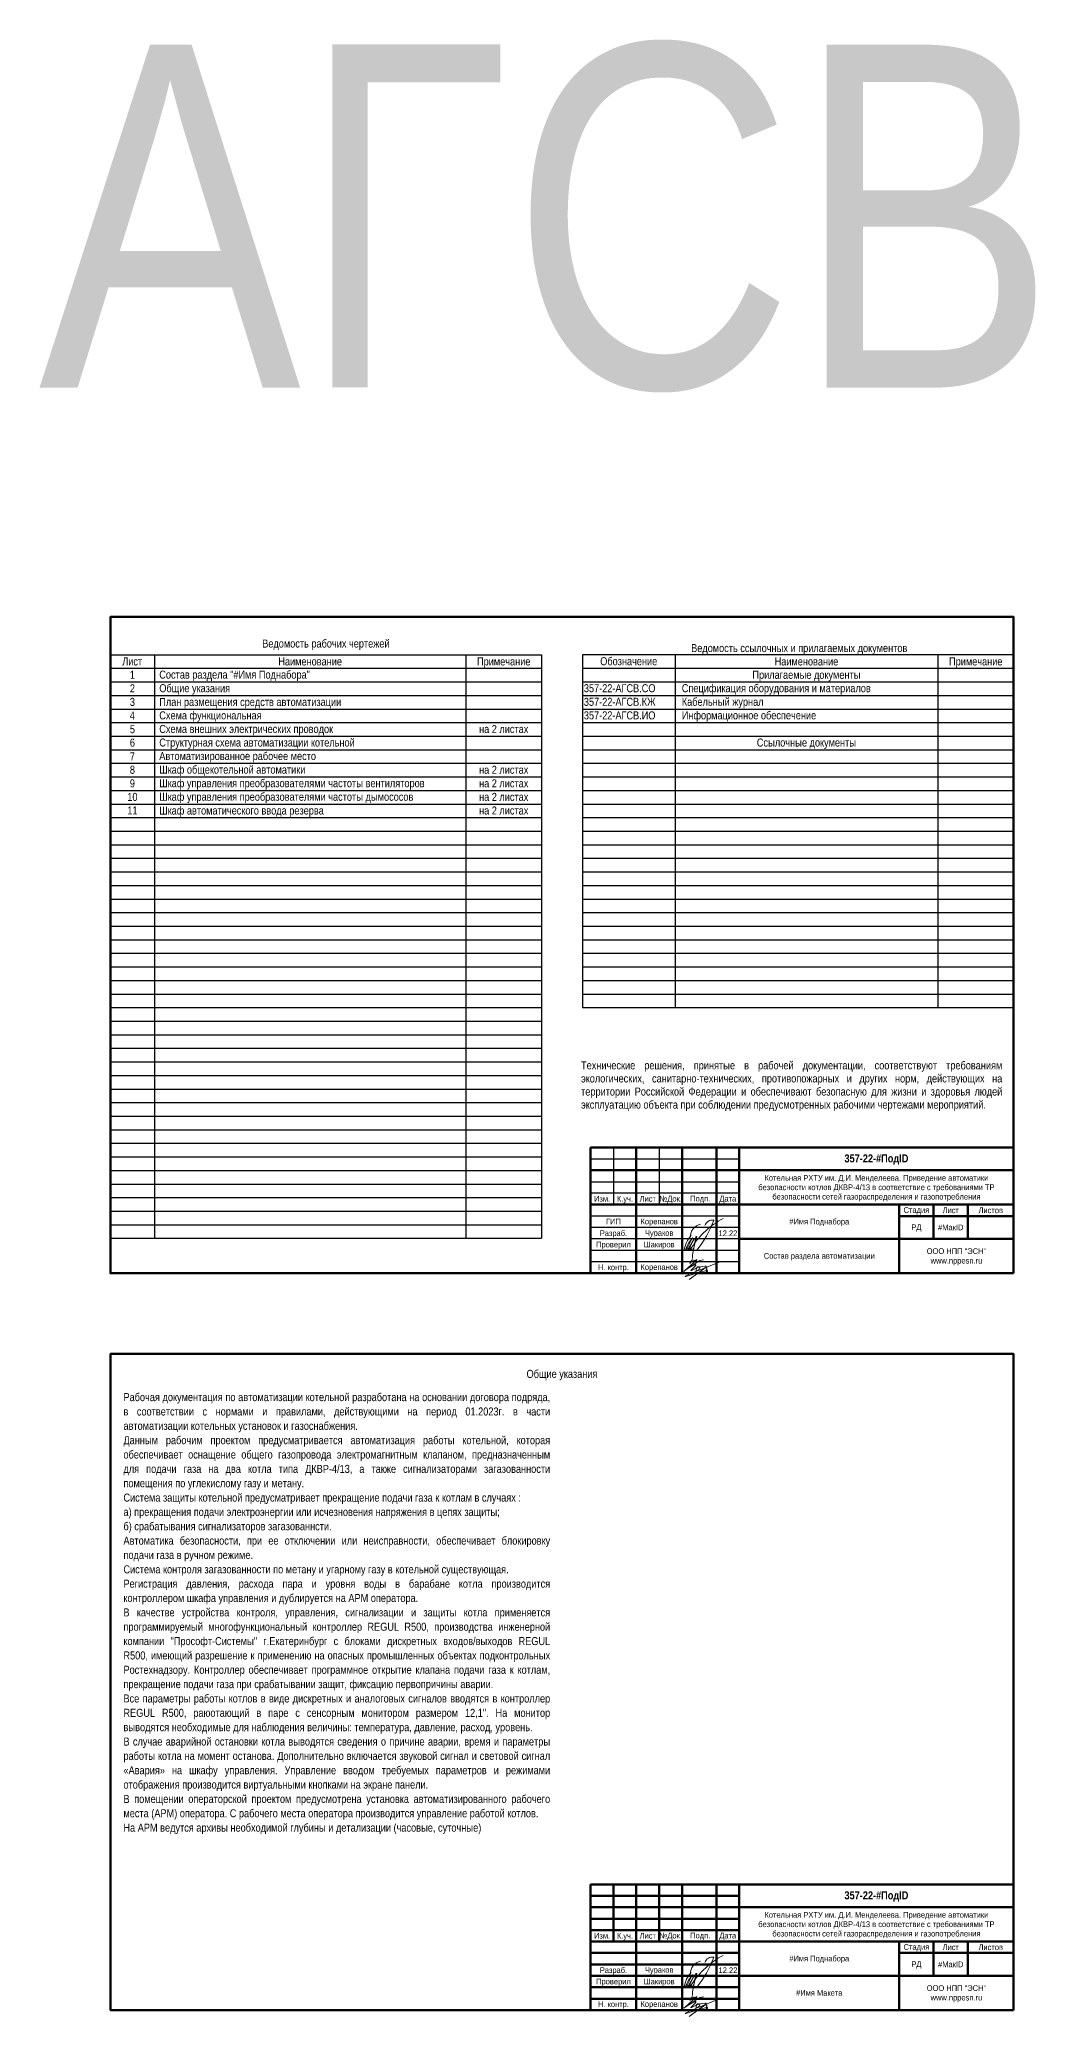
# Model space of a CAD drawing. Header units: millimetres. Extents: x -6000 to 26000, y -6000 to 26000.
# Drawn here: x -11 to 425, y 2 to 867 of the extents above; entities that cross this region are included whole.
import ezdxf

# ---------------------------------------------------------------- set-up
doc = ezdxf.new("R2010")
doc.units = ezdxf.units.MM
doc.header["$MEASUREMENT"] = 0
for name, color, linetype, lineweight in [('0_Ном._пера__1', 7, 'Continuous', 15), ('0_Ном._пера__21', 7, 'Continuous', 30), ('0_Ном._пера__241', 7, 'Continuous', 50), ('0_Ном._пера__246', 7, 'Continuous', 100), ('2D - Общий_Ном._пера__21', 7, 'Continuous', 30), ('Аннотация - Текст_Ном._пера__1', 7, 'Continuous', 15)]:
    doc.layers.add(name, color=color, linetype=linetype, lineweight=lineweight)
doc.layers.add('0_Ном._пера__9', color=7, linetype='Continuous', lineweight=15, true_color=0x3dad99)
doc.styles.add('СГЕНЕРИР_СТИЛЬ_1', font='ARIALN.TTF')
doc.styles.add('СГЕНЕРИР_СТИЛЬ_4', font='ARIALN.TTF')

msp = doc.modelspace()

# ---------------------------------------------------------------- linework, layer by layer
at = {"layer": '0_Ном._пера__21', "color": 7, "linetype": 'Continuous', "lineweight": 30}
for p, q in [((415, 382.3), (230, 382.3)), ((230, 382.3), (230, 327.3)), ((240, 382.3), (240, 357.3)), ((250, 382.3), (250, 327.3)), ((260, 382.3), (260, 357.3)), ((270, 382.3), (270, 327.3)), ((285, 382.3), (285, 327.3)), ((295, 382.3), (295, 327.3)), ((230, 377.3), (295, 377.3)), ((415, 372.3), (230, 372.3)), ((230, 367.3), (295, 367.3)), ((295, 362.3), (230, 362.3)), ((415, 357.3), (230, 357.3)), ((365, 327.3), (365, 357.3)), ((380, 357.3), (380, 342.3)), ((395, 357.3), (395, 342.3)), ((295, 352.3), (230, 352.3)), ((295, 347.3), (230, 347.3)), ((415, 352.3), (365, 352.3)), ((295, 342.3), (230, 342.3)), ((295, 337.3), (230, 337.3)), ((415, 342.3), (295, 342.3)), ((295, 332.3), (230, 332.3))]:
    msp.add_line(p, q, dxfattribs=at)
at = {"layer": '0_Ном._пера__241', "color": 7, "linetype": 'Continuous', "lineweight": 50}
for p, q in [((230, 55), (295, 55)), ((240, 60), (240, 35)), ((260, 60), (260, 35)), ((230, 45), (295, 45)), ((295, 40), (230, 40)), ((295, 30), (230, 30)), ((295, 25), (230, 25)), ((295, 20), (230, 20)), ((295, 15), (230, 15)), ((295, 10), (230, 10))]:
    msp.add_line(p, q, dxfattribs=at)
at = {"layer": '0_Ном._пера__246', "color": 7, "linetype": 'Continuous', "lineweight": 100}
for p, q in [((415, 382.3), (230, 382.3)), ((230, 382.3), (230, 327.3)), ((250, 382.3), (250, 327.3)), ((270, 382.3), (270, 327.3)), ((285, 382.3), (285, 327.3)), ((295, 382.3), (295, 327.3)), ((415, 372.3), (230, 372.3)), ((415, 357.3), (230, 357.3)), ((365, 327.3), (365, 357.3)), ((380, 357.3), (380, 342.3)), ((395, 357.3), (395, 342.3)), ((415, 352.3), (365, 352.3)), ((415, 342.3), (295, 342.3)), ((415, 60), (230, 60)), ((230, 60), (230, 5)), ((250, 60), (250, 5)), ((270, 60), (270, 5)), ((285, 60), (285, 5)), ((295, 60), (295, 5)), ((415, 50), (230, 50)), ((415, 35), (230, 35)), ((365, 5), (365, 35)), ((380, 35), (380, 20)), ((395, 35), (395, 20)), ((415, 30), (365, 30)), ((415, 20), (295, 20))]:
    msp.add_line(p, q, dxfattribs=at)
at = {"layer": '0_Ном._пера__246', "color": 7, "linetype": 'Continuous', "lineweight": 100, "flags": 128}
for points in [[(415, 327.3), (415, 614.3), (20, 614.3), (20, 327.3)], [(415, 5), (415, 292), (20, 292), (20, 5)]]:
    msp.add_lwpolyline(points, close=True, dxfattribs=at)
at = {"layer": '0_Ном._пера__9', "color": 135, "linetype": 'Continuous', "lineweight": 15, "true_color": 0x3dad99}
for p, q in [((274.54, 342.96), (271.86, 337.41)), ((272.35, 337.31), (275.1, 342.1)), ((275.1, 342.1), (272.84, 337.41)), ((273.33, 337.31), (273.51, 337.63)), ((274.27, 338.24), (274.13, 337.2)), ((274.53, 337.15), (275.27, 338.9)), ((275.49, 339.67), (276.47, 343.43)), ((275.49, 339.67), (276.07, 343.4)), ((274.54, 20.66), (271.86, 15.11)), ((272.35, 15.01), (275.1, 19.8)), ((275.1, 19.8), (272.84, 15.11)), ((275.49, 17.36), (276.47, 21.13)), ((275.49, 17.36), (276.07, 21.1)), ((273.33, 15.01), (273.51, 15.33)), ((274.27, 15.94), (274.13, 14.9)), ((274.53, 14.85), (275.27, 16.59))]:
    msp.add_line(p, q, dxfattribs=at)
at = {"layer": '0_Ном._пера__9', "color": 135, "linetype": 'Continuous', "lineweight": 15, "true_color": 0x3dad99, "flags": 128}
for points in [[(273.37, 331.55), (274.48, 333.18, -0.414214), (274.51, 333.18), (274.64, 333.09, 0.267949), (275.98, 332.99), (276.48, 333.23, -0.775573), (276.51, 333.2), (271.17, 328.46), (270.81, 328.11), (270.95, 328.25, 0.030067), (271.39, 328.62), (276.91, 332.31, -0.091908), (278.11, 332.9), (279.12, 333.17, -0.933541), (279.19, 333.05)], [(271.87, 328.93), (275.11, 330.78, -0.08719), (275.64, 331.01), (275.75, 331.04, -0.702393), (275.98, 330.7), (273.94, 328.67, 0.136086), (273.9, 328.56, 0.443716), (274.02, 328.43), (274.18, 328.43, 0.161222), (274.25, 328.45), (276.29, 329.65, -0.026522), (276.38, 329.71, -0.768791), (276.46, 329.64), (276.23, 329.2, 0.105043), (276.11, 328.79, 0.43472), (276.54, 328.33, 0.16132), (276.66, 328.37), (277.28, 328.83, 0.102211), (277.56, 329.14), (277.58, 329.18, -0.023478), (277.62, 329.24, 0.197304), (277.75, 329.8, 0.161257), (277.69, 329.91, 0.094433), (277.46, 330.06), (277.44, 330.07, 0.083774), (277.2, 330.13, 0.05387), (276.8, 330.11, 0.985858), (276.69, 329.79), (278.65, 330.22, -0.027151), (278.73, 330.24), (280.02, 330.38, -0.046388), (280.15, 330.38), (280.38, 330.37, -0.65616), (280.5, 330.01), (273.14, 324.54), (279.32, 329.04), (280.16, 329.59), (280.27, 329.61, -0.038414), (280.38, 329.62), (280.48, 329.62), (280.5, 329.61, -0.402341), (280.8, 329.01, 0.020676), (280.78, 328.95), (280.55, 328.57, 0.467701), (280.83, 327.96, 0.131652), (281.07, 328.05, 0.726247), (280.97, 328.42), (280.88, 328.44, 0.115506), (280.74, 328.42), (274.6, 326.71), (271.6, 325.88), (271.48, 325.89, -0.747293), (271.44, 326.04), (273.5, 327.02), (286.93, 332.49)], [(273.37, 9.24), (274.48, 10.87, -0.414214), (274.51, 10.88), (274.64, 10.79, 0.267949), (275.98, 10.69), (276.48, 10.93, -0.775573), (276.51, 10.9), (271.17, 6.15), (270.81, 5.81), (270.95, 5.95, 0.030067), (271.39, 6.32), (276.91, 10.01, -0.091908), (278.11, 10.6), (279.12, 10.86, -0.933541), (279.19, 10.74)], [(271.87, 6.63), (275.11, 8.47, -0.08719), (275.64, 8.7), (275.75, 8.73, -0.702393), (275.98, 8.39), (273.94, 6.37, 0.136086), (273.9, 6.26, 0.443716), (274.02, 6.12), (274.18, 6.12, 0.161222), (274.25, 6.15), (276.29, 7.35, -0.026522), (276.38, 7.41, -0.768791), (276.46, 7.34), (276.23, 6.9, 0.105043), (276.11, 6.49, 0.43472), (276.54, 6.02, 0.16132), (276.66, 6.07), (277.28, 6.52, 0.102211), (277.56, 6.84), (277.58, 6.88, -0.023478), (277.62, 6.94, 0.197304), (277.75, 7.49, 0.161257), (277.69, 7.61, 0.094433), (277.46, 7.76), (277.44, 7.77, 0.083774), (277.2, 7.82, 0.05387), (276.8, 7.8, 0.985858), (276.69, 7.48), (278.65, 7.92, -0.027151), (278.73, 7.93), (280.02, 8.08, -0.046388), (280.15, 8.08), (280.38, 8.06, -0.65616), (280.5, 7.71), (273.14, 2.24), (279.32, 6.73), (280.16, 7.29), (280.27, 7.3, -0.038414), (280.38, 7.31), (280.48, 7.31), (280.5, 7.31, -0.402341), (280.8, 6.7, 0.020676), (280.78, 6.65), (280.55, 6.27, 0.467701), (280.83, 5.66, 0.131652), (281.07, 5.75, 0.726247), (280.97, 6.12), (280.88, 6.13, 0.115506), (280.74, 6.12), (274.6, 4.41), (271.6, 3.58), (271.48, 3.59, -0.747293), (271.44, 3.74), (273.5, 4.72), (286.93, 10.19)]]:
    msp.add_lwpolyline(points, format="xyb", dxfattribs=at)
at = {"layer": '0_Ном._пера__9', "color": 135, "linetype": 'Continuous', "lineweight": 15, "true_color": 0x3dad99}
for centre, radius, start, end in [((279.27, 343.16), 5.66, 101.6434, 180.37461), ((306.41, 317.47), 38.51, 118.69812, 146.89657), ((243.78, 364.81), 42.61, 319.6537, 340.38048), ((283.34, 347.03), 3.52, 80.60825, 161.7985), ((283.79, 335.07), 13.12, 138.67359, 169.71255), ((286.05, 332.06), 15.59, 139.91631, 160.32082), ((272.19, 337.61), 0.668, 353.32272, 96.67728), ((273.35, 337.92), 0.661, 268.70165, 341.17242), ((296.11, 333.43), 21.55, 163.16704, 179.09643), ((279.27, 20.86), 5.66, 101.6434, 180.37461), ((306.41, -4.83), 38.51, 118.69812, 146.89657), ((243.78, 42.51), 42.61, 319.6537, 340.38048), ((283.34, 24.72), 3.52, 80.60825, 161.7985), ((283.79, 12.77), 13.12, 138.67359, 169.71255), ((286.05, 9.76), 15.59, 139.91631, 160.32082), ((296.11, 11.12), 21.55, 163.16704, 179.09643), ((272.19, 15.31), 0.668, 353.32272, 96.67728), ((273.35, 15.61), 0.661, 268.70165, 341.17242)]:
    msp.add_arc(centre, radius, start, end, dxfattribs=at)
for centre in [(273.9, 337.84), (273.9, 15.54)]:
    msp.add_ellipse(centre, major_axis=(0.248, 0.662), ratio=0.421875, dxfattribs=at)
at = {"layer": '2D - Общий_Ном._пера__21', "color": 7, "linetype": 'Continuous', "lineweight": 30}
for p, q in [((20, 597.79), (208.58, 597.79)), ((20, 343.81), (20, 597.79)), ((39.29, 597.79), (39.29, 342.56)), ((175.45, 597.79), (175.45, 342.56)), ((208.58, 597.79), (208.58, 342.56)), ((415, 597.79), (226.42, 597.79)), ((226.42, 597.79), (226.42, 443.47)), ((266.95, 597.79), (266.95, 443.47)), ((381.87, 597.79), (381.87, 443.47)), ((415, 443.47), (415, 597.79)), ((20, 591.86), (208.58, 591.86)), ((226.42, 591.86), (415, 591.86)), ((20, 585.92), (208.58, 585.92)), ((20, 579.99), (208.58, 579.99)), ((226.42, 585.92), (415, 585.92)), ((226.42, 579.99), (415, 579.99)), ((20, 574.05), (208.58, 574.05)), ((226.42, 574.05), (415, 574.05)), ((20, 568.12), (208.58, 568.12)), ((20, 562.18), (208.58, 562.18)), ((226.42, 568.12), (415, 568.12)), ((226.42, 562.18), (415, 562.18)), ((20, 556.24), (208.58, 556.24)), ((226.42, 556.24), (415, 556.24)), ((20, 550.31), (208.58, 550.31)), ((226.42, 550.31), (415, 550.31)), ((20, 544.37), (208.58, 544.37)), ((20, 538.44), (208.58, 538.44)), ((226.42, 544.37), (415, 544.37)), ((226.42, 538.44), (415, 538.44)), ((20, 532.5), (208.58, 532.5)), ((226.42, 532.5), (415, 532.5)), ((20, 526.57), (208.58, 526.57)), ((20, 520.63), (208.58, 520.63)), ((226.42, 526.57), (415, 526.57)), ((226.42, 520.63), (415, 520.63)), ((20, 514.7), (208.58, 514.7)), ((226.42, 514.7), (415, 514.7)), ((20, 508.76), (208.58, 508.76)), ((20, 502.82), (208.58, 502.82)), ((226.42, 508.76), (415, 508.76)), ((226.42, 502.82), (415, 502.82)), ((20, 496.89), (208.58, 496.89)), ((226.42, 496.89), (415, 496.89)), ((20, 490.95), (208.58, 490.95)), ((20, 485.02), (208.58, 485.02)), ((226.42, 490.95), (415, 490.95)), ((226.42, 485.02), (415, 485.02)), ((20, 479.08), (208.58, 479.08)), ((226.42, 479.08), (415, 479.08)), ((20, 473.15), (208.58, 473.15)), ((20, 467.21), (208.58, 467.21)), ((226.42, 473.15), (415, 473.15)), ((226.42, 467.21), (415, 467.21)), ((20, 461.28), (208.58, 461.28)), ((226.42, 461.28), (415, 461.28)), ((20, 455.34), (208.58, 455.34)), ((226.42, 455.34), (415, 455.34)), ((20, 449.4), (208.58, 449.4)), ((20, 443.47), (208.58, 443.47)), ((226.42, 449.4), (415, 449.4)), ((226.42, 443.47), (415, 443.47)), ((20, 437.53), (208.58, 437.53)), ((20, 431.6), (208.58, 431.6)), ((20, 425.66), (208.58, 425.66)), ((20, 419.73), (208.58, 419.73)), ((20, 413.79), (208.58, 413.79)), ((20, 407.85), (208.58, 407.85)), ((20, 401.92), (208.58, 401.92)), ((20, 395.98), (208.58, 395.98)), ((20, 390.05), (208.58, 390.05)), ((20, 384.11), (208.58, 384.11)), ((20, 378.18), (208.58, 378.18)), ((20, 372.24), (208.58, 372.24)), ((20, 366.31), (208.58, 366.31)), ((20, 360.37), (208.58, 360.37)), ((20, 354.43), (208.58, 354.43)), ((20, 348.5), (208.58, 348.5)), ((20, 342.56), (208.58, 342.56))]:
    msp.add_line(p, q, dxfattribs=at)

# ---------------------------------------------------------------- texts
at = {"layer": '0_Ном._пера__1', "color": 7, "linetype": 'Continuous', "lineweight": 15, "attachment_point": 5}
for s, insert, char_height, style in [('\\A1;{\\pqc;\\fArial Narrow|b1|i0|c204|p34;357-22\\fArial Narrow|b1|i0|c204|p34;-\\fArial Narrow|b1|i0|c204|p34;#ПодID}', (355, 377.01), 3.5, 'СГЕНЕРИР_СТИЛЬ_4'), ('\\A1;{\\pqc;\\fArial Narrow|b0|i0|c204|p34;Изм.}', (235.04, 359.82), 2.5, 'СГЕНЕРИР_СТИЛЬ_1'), ('\\A1;{\\W0.950000x;\\pqc;\\fArial Narrow|b0|i0|c204|p34;К.уч.}', (245.04, 359.47), 2.5, 'СГЕНЕРИР_СТИЛЬ_1'), ('\\A1;{\\pqc;\\fArial Narrow|b0|i0|c204|p34;Лист}', (255, 359.82), 2.5, 'СГЕНЕРИР_СТИЛЬ_1'), ('\\A1;{\\pqc;\\fArial Narrow|b0|i0|c204|p34;№Док.}', (265, 359.54), 2.5, 'СГЕНЕРИР_СТИЛЬ_1'), ('\\A1;{\\pqc;\\fArial Narrow|b0|i0|c204|p34; Подп.}', (277.5, 359.58), 2.5, 'СГЕНЕРИР_СТИЛЬ_1'), ('\\A1;{\\pqc;\\fArial Narrow|b0|i0|c204|p34;Дата}', (290, 359.54), 2.5, 'СГЕНЕРИР_СТИЛЬ_1'), ('\\A1;{\\pqc;\\fArial Narrow|b0|i0|c204|p34;Стадия}', (372.5, 354.58), 2.5, 'СГЕНЕРИР_СТИЛЬ_1'), ('\\A1;{\\pqc;\\fArial Narrow|b0|i0|c204|p34;Лист}', (387.5, 354.8), 2.5, 'СГЕНЕРИР_СТИЛЬ_1'), ('\\A1;{\\pqc;\\fArial Narrow|b0|i0|c204|p34;Листов}', (405, 354.8), 2.5, 'СГЕНЕРИР_СТИЛЬ_1'), ('\\A1;{\\pqc;\\fArial Narrow|b0|i0|c204|p34;#Имя Поднабора}', (330, 349.5), 2.5, 'СГЕНЕРИР_СТИЛЬ_1'), ('\\A1;{\\pqc;\\fArial Narrow|b0|i0|c204|p34;РД}', (372.5, 347.02), 2.5, 'СГЕНЕРИР_СТИЛЬ_1'), ('\\A1;{\\pqc;\\fArial Narrow|b0|i0|c204|p34;#МакID}', (387.5, 347.32), 2.5, 'СГЕНЕРИР_СТИЛЬ_1'), ('\\A1;{\\pqc;\\fArial Narrow|b0|i0|c204|p34;Состав раздела автоматизации}', (330, 334.49), 2.5, 'СГЕНЕРИР_СТИЛЬ_1'), ('\\A1;{\\pqc;\\fArial Narrow|b1|i0|c204|p34;357-22\\fArial Narrow|b1|i0|c204|p34;-\\fArial Narrow|b1|i0|c204|p34;#ПодID}', (355, 54.71), 3.5, 'СГЕНЕРИР_СТИЛЬ_4'), ('\\A1;{\\pqc;\\fArial Narrow|b0|i0|c204|p34;Изм.}', (235.04, 37.51), 2.5, 'СГЕНЕРИР_СТИЛЬ_1'), ('\\A1;{\\W0.950000x;\\pqc;\\fArial Narrow|b0|i0|c204|p34;К.уч.}', (245.04, 37.17), 2.5, 'СГЕНЕРИР_СТИЛЬ_1'), ('\\A1;{\\pqc;\\fArial Narrow|b0|i0|c204|p34;Лист}', (255, 37.51), 2.5, 'СГЕНЕРИР_СТИЛЬ_1'), ('\\A1;{\\pqc;\\fArial Narrow|b0|i0|c204|p34;№Док.}', (265, 37.24), 2.5, 'СГЕНЕРИР_СТИЛЬ_1'), ('\\A1;{\\pqc;\\fArial Narrow|b0|i0|c204|p34; Подп.}', (277.5, 37.28), 2.5, 'СГЕНЕРИР_СТИЛЬ_1'), ('\\A1;{\\pqc;\\fArial Narrow|b0|i0|c204|p34;Дата}', (290, 37.24), 2.5, 'СГЕНЕРИР_СТИЛЬ_1'), ('\\A1;{\\pqc;\\fArial Narrow|b0|i0|c204|p34;#Имя Поднабора}', (330, 27.19), 2.5, 'СГЕНЕРИР_СТИЛЬ_1'), ('\\A1;{\\pqc;\\fArial Narrow|b0|i0|c204|p34;Стадия}', (372.5, 32.28), 2.5, 'СГЕНЕРИР_СТИЛЬ_1'), ('\\A1;{\\pqc;\\fArial Narrow|b0|i0|c204|p34;РД}', (372.5, 24.72), 2.5, 'СГЕНЕРИР_СТИЛЬ_1'), ('\\A1;{\\pqc;\\fArial Narrow|b0|i0|c204|p34;#МакID}', (387.5, 25.01), 2.5, 'СГЕНЕРИР_СТИЛЬ_1'), ('\\A1;{\\pqc;\\fArial Narrow|b0|i0|c204|p34;Лист}', (387.5, 32.49), 2.5, 'СГЕНЕРИР_СТИЛЬ_1'), ('\\A1;{\\pqc;\\fArial Narrow|b0|i0|c204|p34;Листов}', (405, 32.49), 2.5, 'СГЕНЕРИР_СТИЛЬ_1'), ('\\A1;{\\pqc;\\fArial Narrow|b0|i0|c204|p34;#Имя Макета}', (330, 12.51), 2.5, 'СГЕНЕРИР_СТИЛЬ_1')]:
    msp.add_mtext(s, dxfattribs=dict(at, insert=insert, char_height=char_height, style=style))
at = {"layer": '0_Ном._пера__1', "color": 7, "linetype": 'Continuous', "lineweight": 15, "char_height": 2.5, "width": 102.1134, "attachment_point": 5, "line_spacing_factor": 0.984993, "style": 'СГЕНЕРИР_СТИЛЬ_1'}
for insert in [(355, 364.5), (355, 42.19)]:
    msp.add_mtext('\\A1;{\\pqc;\\fArial Narrow|b0|i0|c204|p34;Котельная РХТУ им. Д.И. Менделеева. Приведение автоматики безопасности котлов ДКВР-4/13 в соответствие с требованиями ТР безопасности сетей газораспределения и газопотребления}', dxfattribs=dict(at, insert=insert))
at = {"layer": '0_Ном._пера__1', "color": 7, "linetype": 'Continuous', "lineweight": 15, "char_height": 2.5, "attachment_point": 5, "line_spacing_factor": 0.996855, "style": 'СГЕНЕРИР_СТИЛЬ_1'}
for insert in [(390, 334.49), (390, 12.19)]:
    msp.add_mtext('\\A1;{\\pqc;\\fArial Narrow|b0|i0|c204|p34;ООО НПП "ЭСН"\\P\\pqc;\\fArial Narrow|b0|i0|c204|p34;www.nppesn.ru}', dxfattribs=dict(at, insert=insert))
at = {"layer": 'Аннотация - Текст_Ном._пера__1', "color": 7, "linetype": 'Continuous', "lineweight": 15, "style": 'СГЕНЕРИР_СТИЛЬ_1'}
for s, insert, char_height, attachment_point in [('\\A1;{\\pqc;\\fArial Narrow|b0|i0|c204|p34;АГСВ}', (211.19, 864.61), 150, 2), ('\\A1;{\\pqc;\\fArial Narrow|b0|i0|c204|p34;Лист}', (29.56, 596.61), 3.5, 2), ('\\A1;{\\pqc;\\fArial Narrow|b0|i0|c204|p34;Ведомо\\fArial Narrow|b0|i0|c204|p34;с\\fArial Narrow|b0|i0|c204|p34;ть рабочих чертежей}', (114.26, 604.44), 3.5, 2), ('\\A1;{\\pqc;\\fArial Narrow|b0|i0|c204|p34;Наименование}', (107.37, 596.61), 3.5, 2), ('\\A1;{\\pqc;\\fArial Narrow|b0|i0|c204|p34;Примечание}', (192.02, 596.61), 3.5, 2), ('\\A1;{\\pqc;\\fArial Narrow|b0|i0|c204|p34;Обозначение}', (246.68, 596.7), 3.5, 2), ('\\A1;{\\pqc;\\fArial Narrow|b0|i0|c204|p34;Ведомость ссылочных и прилагаемых документов}', (321.25, 602.46), 3.5, 2), ('\\A1;{\\pqc;\\fArial Narrow|b0|i0|c204|p34;Наименование}', (324.41, 596.61), 3.5, 2), ('\\A1;{\\pqc;\\fArial Narrow|b0|i0|c204|p34;Примечание}', (398.44, 596.61), 3.5, 2), ('\\A1;{\\pqc;\\fArial Narrow|b0|i0|c204|p34;1}', (29.64, 590.78), 3.5, 2), ('\\A1;{\\pql;\\fArial Narrow|b0|i0|c204|p34;Состав раздела\\fArial Narrow|b0|i0|c204|p34; "\\fArial Narrow|b0|i0|c204|p34;#Имя Поднабора\\fArial Narrow|b0|i0|c204|p34;"}', (41.4, 590.85), 3.5, 1), ('\\A1;{\\pqc;\\fArial Narrow|b0|i0|c204|p34;Прилагаемые \\fArial Narrow|b0|i0|c204|p34;документы}', (324.41, 590.76), 3.5, 2), ('\\A1;{\\pqc;\\fArial Narrow|b0|i0|c204|p34;2}', (29.64, 584.84), 3.5, 2), ('\\A1;{\\pql;\\fArial Narrow|b0|i0|c204|p34;Общие указания}', (41.4, 584.91), 3.5, 1), ('\\A1;{\\pql;\\fArial Narrow|b0|i0|c204|p34;357-22\\fArial Narrow|b0|i0|c204|p34;-АГСВ.СО}', (227.06, 584.89), 3.5, 1), ('\\A1;{\\pql;\\fArial Narrow|b0|i0|c204|p34;Спецификация оборудования и материалов}', (269.89, 584.91), 3.5, 1), ('\\A1;{\\pqc;\\fArial Narrow|b0|i0|c204|p34;4}', (29.64, 572.96), 3.5, 2), ('\\A1;{\\pqc;\\fArial Narrow|b0|i0|c204|p34;3}', (29.64, 578.91), 3.5, 2), ('\\A1;{\\pql;\\fArial Narrow|b0|i0|c204|p34;Схема \\fArial Narrow|b0|i0|c204|p34;функциональная}', (41.4, 573.02), 3.5, 1), ('\\A1;{\\pql;\\fArial Narrow|b0|i0|c204|p34;План размещения средств автоматизации}', (41.4, 578.89), 3.5, 1), ('\\A1;{\\pql;\\fArial Narrow|b0|i0|c204|p34;357-22\\fArial Narrow|b0|i0|c204|p34;-АГСВ.КЖ}', (227.06, 578.95), 3.5, 1), ('\\A1;{\\pql;\\fArial Narrow|b0|i0|c204|p34;357-22\\fArial Narrow|b0|i0|c204|p34;-АГСВ.ИО}', (227.06, 573.02), 3.5, 1), ('\\A1;{\\pql;\\fArial Narrow|b0|i0|c204|p34;Кабельный журнал}', (269.89, 578.97), 3.5, 1), ('\\A1;{\\pql;\\fArial Narrow|b0|i0|c204|p34;Информационное обеспечение}', (269.89, 573.04), 3.5, 1), ('\\A1;{\\pqc;\\fArial Narrow|b0|i0|c204|p34;5}', (29.64, 566.98), 3.5, 2), ('\\A1;{\\pql;\\fArial Narrow|b0|i0|c204|p34;Схема внешних электрических проводок}', (41.4, 567.08), 3.5, 1), ('\\A1;{\\pqc;\\fArial Narrow|b0|i0|c204|p34;на \\fArial Narrow|b0|i0|c204|p34;2\\fArial Narrow|b0|i0|c204|p34; листах}', (192.02, 567.04), 3.5, 2), ('\\A1;{\\pqc;\\fArial Narrow|b0|i0|c204|p34;6}', (29.64, 561.1), 3.5, 2), ('\\A1;{\\pqc;\\fArial Narrow|b0|i0|c204|p34;7}', (29.64, 555.11), 3.5, 2), ('\\A1;{\\pql;\\fArial Narrow|b0|i0|c204|p34;Автоматизированное рабочее место}', (41.4, 555.23), 3.5, 1), ('\\A1;{\\pql;\\fArial Narrow|b0|i0|c204|p34;Структурная схема автоматизации котельной}', (41.4, 561.15), 3.5, 1), ('\\A1;{\\pqc;\\fArial Narrow|b0|i0|c204|p34;Ссылочные \\fArial Narrow|b0|i0|c204|p34;документы}', (324.41, 561.15), 3.5, 2), ('\\A1;{\\pqc;\\fArial Narrow|b0|i0|c204|p34;8}', (29.64, 549.23), 3.5, 2), ('\\A1;{\\pql;\\fArial Narrow|b0|i0|c204|p34;Шкаф общекотельной автоматики}', (41.4, 549.3), 3.5, 1), ('\\A1;{\\pqc;\\fArial Narrow|b0|i0|c204|p34;на \\fArial Narrow|b0|i0|c204|p34;2\\fArial Narrow|b0|i0|c204|p34; листах}', (192.02, 549.23), 3.5, 2), ('\\A1;{\\pqc;\\fArial Narrow|b0|i0|c204|p34;10}', (29.64, 537.36), 3.5, 2), ('\\A1;{\\pqc;\\fArial Narrow|b0|i0|c204|p34;9}', (29.64, 543.29), 3.5, 2), ('\\A1;{\\pql;\\fArial Narrow|b0|i0|c204|p34;Шкаф \\fArial Narrow|b0|i0|c204|p34;управления преобразователями частоты вентиляторов}', (41.4, 543.36), 3.5, 1), ('\\A1;{\\pql;\\fArial Narrow|b0|i0|c204|p34;Шкаф управления преобразователями частоты \\fArial Narrow|b0|i0|c204|p34;дымососов}', (41.4, 537.43), 3.5, 1), ('\\A1;{\\pqc;\\fArial Narrow|b0|i0|c204|p34;на \\fArial Narrow|b0|i0|c204|p34;2\\fArial Narrow|b0|i0|c204|p34; листах}', (192.02, 543.29), 3.5, 2), ('\\A1;{\\pqc;\\fArial Narrow|b0|i0|c204|p34;на \\fArial Narrow|b0|i0|c204|p34;2\\fArial Narrow|b0|i0|c204|p34; листах}', (192.02, 537.36), 3.5, 2), ('\\A1;{\\pqc;\\fArial Narrow|b0|i0|c204|p34;1\\fArial Narrow|b0|i0|c204|p34;1}', (29.64, 531.42), 3.5, 2), ('\\A1;{\\pql;\\fArial Narrow|b0|i0|c204|p34;Шкаф \\fArial Narrow|b0|i0|c204|p34;автоматического ввода резерва}', (41.4, 531.41), 3.5, 1), ('\\A1;{\\pqc;\\fArial Narrow|b0|i0|c204|p34;на \\fArial Narrow|b0|i0|c204|p34;2\\fArial Narrow|b0|i0|c204|p34; листах}', (192.02, 531.42), 3.5, 2), ('\\A1;{\\pqc;\\fArial Narrow|b0|i0|c204|p34;Разраб.}', (240, 346.06), 2.5, 2), ('\\A1;{\\pqc;\\fArial Narrow|b0|i0|c204|p34;ГИП}', (240, 351.18), 2.5, 2), ('\\A1;{\\pqc;\\fArial Narrow|b0|i0|c204|p34;Корепанов}', (260, 351.19), 2.5, 2), ('\\A1;{\\pqc;\\fArial Narrow|b0|i0|c204|p34;Чураков}', (260, 346.14), 2.5, 2), ('\\A1;{\\pqc;\\fArial Narrow|b0|i0|c204|p34;12.22}', (290.08, 346), 2.5, 2), ('\\A1;{\\pqc;\\fArial Narrow|b0|i0|c204|p34;Проверил}', (240, 341.1), 2.5, 2), ('\\A1;{\\pqc;\\fArial Narrow|b0|i0|c204|p34;Шакиров}', (260, 341.1), 2.5, 2), ('\\A1;{\\pqc;\\fArial Narrow|b0|i0|c204|p34;Н. контр.}', (240, 331.14), 2.5, 2), ('\\A1;{\\pqc;\\fArial Narrow|b0|i0|c204|p34;Корепанов}', (260, 331.23), 2.5, 2), ('\\A1;{\\pqc;\\fArial Narrow|b0|i0|c204|p34;Общие указания}', (217.5, 285.02), 3.5, 2), ('\\A1;{\\pqc;\\fArial Narrow|b0|i0|c204|p34;Проверил}', (240, 18.79), 2.5, 2), ('\\A1;{\\pqc;\\fArial Narrow|b0|i0|c204|p34;Разраб.}', (240, 23.76), 2.5, 2), ('\\A1;{\\pqc;\\fArial Narrow|b0|i0|c204|p34;Шакиров}', (260, 18.79), 2.5, 2), ('\\A1;{\\pqc;\\fArial Narrow|b0|i0|c204|p34;Чураков}', (260, 23.84), 2.5, 2), ('\\A1;{\\pqc;\\fArial Narrow|b0|i0|c204|p34;12.22}', (290.08, 23.7), 2.5, 2), ('\\A1;{\\pqc;\\fArial Narrow|b0|i0|c204|p34;Н. контр.}', (240, 8.84), 2.5, 2), ('\\A1;{\\pqc;\\fArial Narrow|b0|i0|c204|p34;Корепанов}', (260, 8.92), 2.5, 2)]:
    msp.add_mtext(s, dxfattribs=dict(at, insert=insert, char_height=char_height, attachment_point=attachment_point))
at = {"layer": 'Аннотация - Текст_Ном._пера__1', "color": 7, "linetype": 'Continuous', "lineweight": 15, "char_height": 3.5, "attachment_point": 1, "style": 'СГЕНЕРИР_СТИЛЬ_1'}
for s, insert, width, line_spacing_factor in [('\\A1;{\\pqj;\\fArial Narrow|b0|i0|c204|p34;Технические решения, принятые в рабочей документации, соответствуют требованиям экологических, санитарно-технических, противопожарных и других норм, действующих на территории Российской Федерации и обеспечивают безопасную для жизни и здоровья людей эксплуатацию объекта при соблюдении предусмотренных\\fArial Narrow|b0|i0|c204|p34; рабочими чертежами мероприятий.}', (225.85, 419.96), 183.647, 0.981995), ('\\A1;{\\pqj;\\fArial Narrow|b0|i0|c204|p34;Рабочая документация по автоматизации котельной разработана на основании договора подряда, в соответствии с нормами и правилами, действующими на период \\fArial Narrow|b0|i0|c204|p34;01\\fArial Narrow|b0|i0|c204|p34;.\\fArial Narrow|b0|i0|c204|p34;2023\\fArial Narrow|b0|i0|c204|p34;г. в части автоматизации котельных установок и газоснабжения.\\P\\pqj;\\fArial Narrow|b0|i0|c204|p34;Данным рабочим проектом предусматривается автоматизация работы котельной, которая обеспечивает оснащение общего газопровода электромагнитным клапаном, предназначенным для подачи газа на два котла типа ДКВР-4/13, а также сигнализаторами загазованности помещения по углекислому газу и метану.\\P\\pqj;\\fArial Narrow|b0|i0|c204|p34;Система защиты котельной предусматривает прекращение подачи газа к котлам в случаях :\\P\\pql;\\fArial Narrow|b0|i0|c204|p34;а) \\fArial Narrow|b0|i0|c204|p34;\\H0.997589x;прекращения подачи электроэнергии или исчезновения напряжения в цепях защиты\\fArial Narrow|b0|i0|c204|p34;\\H1.002417x;;\\P\\pqj;\\fArial Narrow|b0|i0|c204|p34;б) срабатывания сигнализаторов загазованнсти.\\P\\pqj;\\fArial Narrow|b0|i0|c204|p34;Автоматика безопасности, при ее отключении или неисправности, обеспечивает блокировку подачи газа в ручном режиме.\\P\\pqj;\\fArial Narrow|b0|i0|c204|p34;Система контроля загазованности по метану и угарному газу в котельной существующая.\\P\\pqj;\\fArial Narrow|b0|i0|c204|p34;Регистрация давления, расхода пара и уровня воды в барабане котла производится контроллером шкафа управления и дублируется на АРМ оператора.\\P\\pqj;\\fArial Narrow|b0|i0|c204|p34;В качестве устройства контроля, управления, сигнализации и защиты котла применяется программируемый многофункциональный контроллер \\fArial Narrow|b0|i0|c204|p34;REGUL R500\\fArial Narrow|b0|i0|c204|p34;, производства инженерной компании "Прософт-Системы" г.Екатеринбург с блоками дискретных входов/выходов \\fArial Narrow|b0|i0|c204|p34;REGUL R500\\fArial Narrow|b0|i0|c204|p34;, имеющий разрешение к применению на опасных промышленных объектах подконтрольных Ростехнадзору. Контроллер обеспечивает программн\\fArial Narrow|b0|i0|c204|p34;ое открытие клапана подачи газа к котлам\\fArial Narrow|b0|i0|c204|p34;, прекращение подачи газа при срабатывании защит, фиксацию первопричины аварии.\\P\\pqj;\\fArial Narrow|b0|i0|c204|p34;Все параметры работы котлов в виде дискретных и аналоговых сигналов вводятся в контроллер \\fArial Narrow|b0|i0|c204|p34;REGUL R500\\fArial Narrow|b0|i0|c204|p34;, раюотающий в паре с сенсорным монитором размером 12,1". На монитор выводятся необходимые для наблюдения величины: температура, давление, расход, уровень.\\P\\pqj;\\fArial Narrow|b0|i0|c204|p34;В случае аварийной остановки котла выводятся сведения о причине аварии, время и параметры работы котла на момент останова. Дополнительно включается звуковой сигнал и световой сигнал «Авария» на шкафу управления. Управление вводом требуемых параметров и режимами отображения производится виртуальными кнопками на экране панели.\\P\\pqj;\\fArial Narrow|b0|i0|c204|p34;В помещении операторской проектом предусмотрена установка автоматизированного рабочего места (АРМ) оператора. С рабочего места оператора производится управление работой котлов.\\P\\pqj;\\fArial Narrow|b0|i0|c204|p34;На АРМ ведутся архивы необходимой глубины и детализации (часовые, суточные)}', (25.73, 274.85), 186.0432, 1.075672)]:
    msp.add_mtext(s, dxfattribs=dict(at, insert=insert, width=width, line_spacing_factor=line_spacing_factor))

doc.saveas('drawing.dxf')
